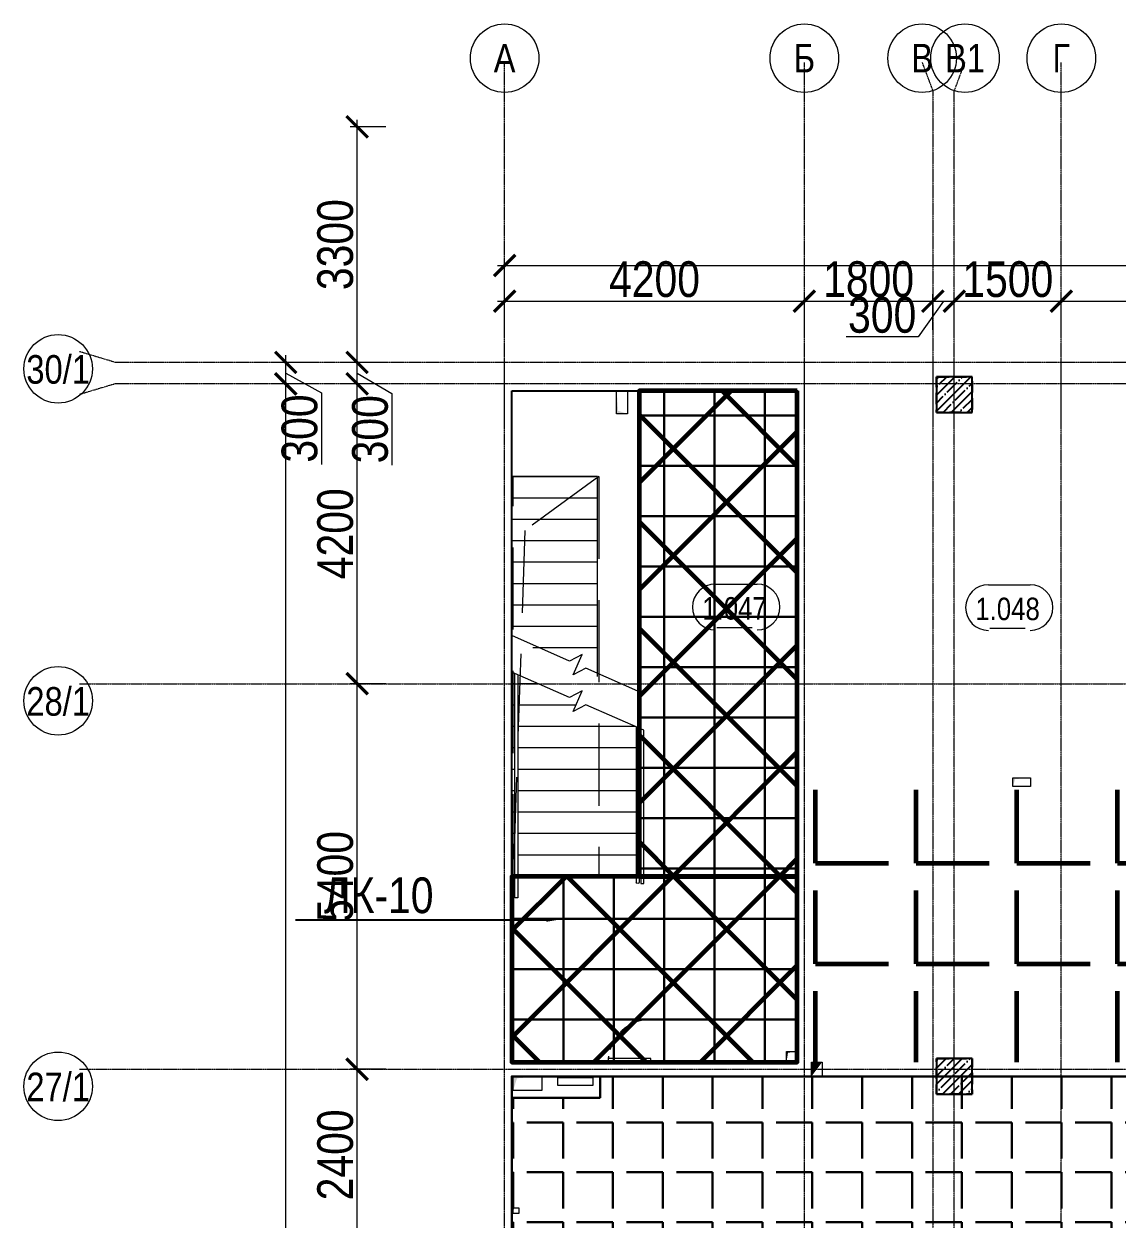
# Model space of a CAD drawing. Header units: millimetres. Extents: x -65509 to 912790, y 446 to 713294.
# Drawn here: x -6855 to 8461, y 79672 to 96413 of the extents above; entities that cross this region are included whole.
import ezdxf
from ezdxf import colors
from ezdxf.entities.mleader import LeaderData, LeaderLine
from ezdxf.enums import TextEntityAlignment as Align
from ezdxf.math import Vec2, Vec3

# ---------------------------------------------------------------- set-up
doc = ezdxf.new("R2010")
doc.units = ezdxf.units.MM
for name, pattern in [('CENTER2', [28.575, 19.05, -3.175, 3.175, -3.175]), ('DASHED', [19.05, 12.7, -6.35]), ('HIDDEN', [9.525, 6.35, -3.175]), ('HIDDEN2', [4.7625, 3.175, -1.5875])]:
    doc.linetypes.add(name, pattern=pattern)
doc.layers.get('Defpoints').update_dxf_attribs({"color": 250})
for name, color, linetype, lineweight in [('7.5) Плитка тип 6                    6 вып', 90, 'Continuous', 60), ('8.2) Изоляция пола Тип 6    6 вып', 6, 'Continuous', 60), ('9.1) Линолеум 9  9.2 Инв', 3, 'Continuous', 60), ('9.2) Юра итоговая пол плитка', 3, 'Continuous', 30), ('АР_Area', 250, 'Continuous', 5), ('АР_Двери_внутренние_антипаника', 250, 'Continuous', 0), ('АР_Колонны', 250, 'Continuous', 30), ('АР_ЛК', 250, 'Continuous', 25), ('АР_ЛК_марка', 250, 'Continuous', 5), ('АР_Отверстия', 250, 'Continuous', 9), ('АР_Стены ЖБ', 250, 'Continuous', 35), ('АР_Тонкая', 250, 'Continuous', 5), ('АР_Ф_ЛК', 250, 'Continuous', 5), ('АР_Штриховка', 250, 'Continuous', 0), ('ВК_Шахты', 250, 'Continuous', 9), ('ОВ_коллекторы', 250, 'Continuous', 25), ('ОВ_Отопление', 250, 'Continuous', 5), ('РД_Оси_100', 250, 'Continuous', 0), ('РД_Оси_размер', 250, 'Continuous', 0)]:
    doc.layers.add(name, color=color, linetype=linetype, lineweight=lineweight)
doc.layers.add('АР_Делит', color=250, linetype='Continuous', lineweight=0, plot=False)
doc.styles.add('style1', font='ARIALN.TTF')
doc.styles.add('ккк', font='isocpeur.ttf', dxfattribs={"width": 0.85, "oblique": 15})
doc.dimstyles.new('Dim100_ареал', dxfattribs={"dimscale": 100, "dimtxt": 2.5, "dimasz": 1, "dimexe": 1, "dimexo": 1, "dimgap": 0.5, "dimtad": 1, "dimzin": 12, "dimdsep": 46, "dimtxsty": 'style1', "dimblk": 'ARCHTICK', "dimcen": 1, "dimdle": 1, "dimclrd": 256, "dimclre": 256, "dimaunit": 1, "dimadec": 0, "dimazin": 3, "dimtfac": 1, "dimtmove": 1, "dimatfit": 3, "dimldrblk": 'OPEN30', "dimfxl": 4, "dimfxlon": 1, "dimtolj": 1, "dimtzin": 0, "dimlwd": 9, "dimlwe": 9, "dimarcsym": 0})
pattern_1 = [(45, (-120, -9128.87), (-112.2532, 112.2532), []), (45, (-7.75, -9128.87), (-112.2532, 112.2532), [198.4375, -39.6875, 0, -39.6875])]

# ---------------------------------------------------------------- blocks, each defined once
blk = doc.blocks.new('ЛК_4000х9200_1эт')
at = {"color": 5}
blk.add_lwpolyline([(3574, 3915), (6700, 3915), (6700, 3955), (3559, 3955)], dxfattribs=at)
at = {"layer": 'АР_Делит'}
blk.add_lwpolyline([(-400, 4000), (9000, 4000), (9000, 0), (-400, 0)], close=True, dxfattribs=at)
at = {"layer": 'АР_Тонкая'}
for points in [[(3841, 2150), (3484, 2961), (3577, 3138), (3291, 3012), (3383, 3189), (3026, 4000)], [(4352, 2150), (3995, 2961), (4088, 3138), (3802, 3012), (3894, 3189), (3537, 4000)]]:
    blk.add_lwpolyline(points, dxfattribs=at)
at = {"layer": 'АР_Ф_ЛК'}
for p, q in [((800, 2800), (800, 4000)), ((1100, 2800), (1100, 4000)), ((1400, 2800), (1400, 4000)), ((1700, 2800), (1700, 4000)), ((2000, 2800), (2000, 4000)), ((2300, 2800), (2300, 4000)), ((2600, 2800), (2600, 4000)), ((2900, 2800), (2900, 4000)), ((3200, 2800), (3200, 3705))]:
    blk.add_line(p, q, dxfattribs=at)
at = {"layer": 'АР_Ф_ЛК', "color": 5}
for p, q in [((3700, 3955), (3700, 4000)), ((3700, 3630), (3700, 3915)), ((4000, 3955), (4000, 4000)), ((4000, 3099), (4000, 3915)), ((4300, 3955), (4300, 4000)), ((4300, 2269), (4300, 3915)), ((4600, 3955), (4600, 4000)), ((4600, 2255), (4600, 3915)), ((4900, 3955), (4900, 4000)), ((4900, 2255), (4900, 3915)), ((5200, 3955), (5200, 4000)), ((5200, 2255), (5200, 3915)), ((5500, 3955), (5500, 4000)), ((5500, 2255), (5500, 3915)), ((5800, 3955), (5800, 4000)), ((5800, 2255), (5800, 3915)), ((6100, 3955), (6100, 4000)), ((6100, 2255), (6100, 3915)), ((6400, 3955), (6400, 4000)), ((6400, 2255), (6400, 3915)), ((4600, 2190), (4600, 2215)), ((4900, 2190), (4900, 2215)), ((5200, 2190), (5200, 2215)), ((5500, 2190), (5500, 2215)), ((5800, 2190), (5800, 2215)), ((6100, 2190), (6100, 2215)), ((6400, 2190), (6400, 2215))]:
    blk.add_line(p, q, dxfattribs=at)
at = {"layer": 'АР_Ф_ЛК', "color": 5, "lineweight": 9}
for p, q in [((4306, 2255), (6480, 2255)), ((4324, 2215), (6480, 2215))]:
    blk.add_line(p, q, dxfattribs=at)
at = {"layer": 'АР_Ф_ЛК'}
blk.add_lwpolyline([(3599, 2800), (800, 2800), (800, 4000), (3070, 4000)], dxfattribs=at)
for points in [[(800, 3400, 0, 150, 0), (1266, 3400, 0, 0, 0), (3334, 3400, 0, 0, 0)], [(4094, 3085, 0, 150, 0), (4561, 3085, 0, 0, 0), (6400, 3085, 0, 0, 0)]]:
    blk.add_lwpolyline(points, format="xyseb", dxfattribs=at)
at = {"layer": 'АР_Ф_ЛК', "color": 5}
blk.add_lwpolyline([(4335, 2190), (6500, 2190), (6500, 2150), (4352, 2150)], dxfattribs=at)
at = {"layer": 'АР_Ф_ЛК', "color": 5, "lineweight": 9}
blk.add_arc((6480, 2235), 20, 270, 90, dxfattribs=at)
blk = doc.blocks.new('otv')
at = {"linetype": 'Continuous'}
blk.add_lwpolyline([(0, -1), (0, 0), (1, 0), (1, -1)], close=True, dxfattribs=at)
blk.add_solid([(0, -1), (0, 0), (0.135, -0.137), (1, 0)], dxfattribs=at)
blk = doc.blocks.new('otv пунктир')
at = {"linetype": 'HIDDEN', "ltscale": 0.07}
blk.add_lwpolyline([(0, 0), (0, 1), (1, 1), (1, 0)], close=True, dxfattribs=at)
blk.add_lwpolyline([(0, 1), (0.1346, 0.1366), (1, 0)], dxfattribs=at)
blk = doc.blocks.new('otv_в_стене')
at = {"linetype": 'Continuous'}
blk.add_lwpolyline([(0, -1), (0, 0), (1, 0), (1, -1)], close=True, dxfattribs=at)
blk.add_solid([(0, -1), (0, 0), (0.5, -0.5), (1, 0)], dxfattribs=at)
blk = doc.blocks.new('A-iden')
at = {"linetype": 'Continuous', "lineweight": 5}
blk.add_circle((0, -4), 3, dxfattribs=at)
at = {"color": 0, "linetype": 'Continuous', "lineweight": 20, "style": 'ккк', "width": 0.85}
blk.add_attdef('ID', text='', height=8, dxfattribs=at).set_placement((0.31, -3.85), align=Align.MIDDLE_CENTER)
blk = doc.blocks.new('_ArchTick')
at = {"color": 0, "linetype": 'ByBlock', "const_width": 0.15}
blk.add_lwpolyline([(-0.5, -0.5), (0.5, 0.5)], dxfattribs=at)
blk = doc.blocks.new('*D87')
at = {"layer": 'Defpoints', "color": 0, "transparency": 16777216}
for p in [(1193587, 213313), (1194587, 213313), (1194587, 210913)]:
    blk.add_point(p, dxfattribs=at)
at = {"layer": 'РД_Оси_размер', "lineweight": 9, "transparency": 16777216}
for p, q in [((1193987, 213313), (1193487, 213313)), ((1193587, 210813), (1193587, 213413)), ((1193987, 210913), (1193487, 210913))]:
    blk.add_line(p, q, dxfattribs=at)
at = {"layer": 'РД_Оси_размер', "lineweight": 9, "transparency": 16777216, "xscale": 300, "yscale": 300, "zscale": 300}
for p, rotation in [((1193587, 213313), 90), ((1193587, 210913), 270)]:
    blk.add_blockref('_ArchTick', p, dxfattribs=dict(at, rotation=rotation))
at = {"layer": 'РД_Оси_размер', "color": 0, "transparency": 16777216, "insert": (1193282, 212113), "char_height": 500, "attachment_point": 5, "rotation": 90, "style": 'style1'}
blk.add_mtext('\\A1;2400', dxfattribs=at)
blk = doc.blocks.new('_Open30')
at = {"color": 0, "linetype": 'ByBlock', "lineweight": -2}
for p, q in [((-1, 0.268), (0, 0)), ((0, 0), (-1, -0.268)), ((0, 0), (-1, 0))]:
    blk.add_line(p, q, dxfattribs=at)
blk = doc.blocks.new('*D88')
at = {"layer": 'Defpoints', "color": 0, "transparency": 16777216}
for p in [(1193587, 218713), (1194587, 218713), (1194587, 213313)]:
    blk.add_point(p, dxfattribs=at)
at = {"layer": 'РД_Оси_размер', "lineweight": 9, "transparency": 16777216}
for p, q in [((1193587, 213213), (1193587, 218813)), ((1193987, 218713), (1193487, 218713)), ((1193987, 213313), (1193487, 213313))]:
    blk.add_line(p, q, dxfattribs=at)
at = {"layer": 'РД_Оси_размер', "lineweight": 9, "transparency": 16777216, "xscale": 300, "yscale": 300, "zscale": 300}
for p, rotation in [((1193587, 218713), 90), ((1193587, 213313), 270)]:
    blk.add_blockref('_ArchTick', p, dxfattribs=dict(at, rotation=rotation))
at = {"layer": 'РД_Оси_размер', "color": 0, "transparency": 16777216, "insert": (1193282, 216013), "char_height": 500, "attachment_point": 5, "rotation": 90, "style": 'style1'}
blk.add_mtext('\\A1;5400', dxfattribs=at)
blk = doc.blocks.new('*D89')
at = {"layer": 'Defpoints', "color": 0, "transparency": 16777216}
for p in [(1193587, 222913), (1194587, 222913), (1194587, 218713)]:
    blk.add_point(p, dxfattribs=at)
at = {"layer": 'РД_Оси_размер', "lineweight": 9, "transparency": 16777216}
for p, q in [((1193587, 218613), (1193587, 223013)), ((1193987, 222913), (1193487, 222913)), ((1193987, 218713), (1193487, 218713))]:
    blk.add_line(p, q, dxfattribs=at)
at = {"layer": 'РД_Оси_размер', "lineweight": 9, "transparency": 16777216, "xscale": 300, "yscale": 300, "zscale": 300}
for p, rotation in [((1193587, 222913), 90), ((1193587, 218713), 270)]:
    blk.add_blockref('_ArchTick', p, dxfattribs=dict(at, rotation=rotation))
at = {"layer": 'РД_Оси_размер', "color": 0, "transparency": 16777216, "insert": (1193282, 220813), "char_height": 500, "attachment_point": 5, "rotation": 90, "style": 'style1'}
blk.add_mtext('\\A1;4200', dxfattribs=at)
blk = doc.blocks.new('*D90')
at = {"layer": 'Defpoints', "color": 0, "transparency": 16777216}
for p in [(1193587, 223213), (1194587, 223213), (1194587, 222913)]:
    blk.add_point(p, dxfattribs=at)
at = {"layer": 'РД_Оси_размер', "lineweight": 9, "transparency": 16777216}
for p, q in [((1193987, 223213), (1193487, 223213)), ((1193587, 222813), (1193587, 223313)), ((1193587, 223063), (1194075, 222779)), ((1193987, 222913), (1193487, 222913)), ((1194075, 222779), (1194075, 221775))]:
    blk.add_line(p, q, dxfattribs=at)
at = {"layer": 'РД_Оси_размер', "lineweight": 9, "transparency": 16777216, "xscale": 300, "yscale": 300, "zscale": 300}
for p, rotation in [((1193587, 223213), 90), ((1193587, 222913), 270)]:
    blk.add_blockref('_ArchTick', p, dxfattribs=dict(at, rotation=rotation))
at = {"layer": 'РД_Оси_размер', "color": 0, "transparency": 16777216, "insert": (1193770, 222277), "char_height": 500, "attachment_point": 5, "rotation": 90, "style": 'style1'}
blk.add_mtext('\\A1;300', dxfattribs=at)
blk = doc.blocks.new('*D91')
at = {"layer": 'Defpoints', "color": 0, "transparency": 16777216}
for p in [(1193587, 226513), (1194587, 226513), (1194587, 223213)]:
    blk.add_point(p, dxfattribs=at)
at = {"layer": 'РД_Оси_размер', "lineweight": 9, "transparency": 16777216}
for p, q in [((1193987, 226513), (1193487, 226513)), ((1193587, 223113), (1193587, 226613)), ((1193987, 223213), (1193487, 223213))]:
    blk.add_line(p, q, dxfattribs=at)
at = {"layer": 'РД_Оси_размер', "lineweight": 9, "transparency": 16777216, "xscale": 300, "yscale": 300, "zscale": 300}
for p, rotation in [((1193587, 226513), 90), ((1193587, 223213), 270)]:
    blk.add_blockref('_ArchTick', p, dxfattribs=dict(at, rotation=rotation))
at = {"layer": 'РД_Оси_размер', "color": 0, "transparency": 16777216, "insert": (1193282, 224863), "char_height": 500, "attachment_point": 5, "rotation": 90, "style": 'style1'}
blk.add_mtext('\\A1;3300', dxfattribs=at)
blk = doc.blocks.new('*D94')
at = {"layer": 'Defpoints', "color": 0, "transparency": 16777216}
for p in [(1192587, 222913), (1194587, 222913), (1194587, 191113)]:
    blk.add_point(p, dxfattribs=at)
at = {"layer": 'РД_Оси_размер', "lineweight": 9, "transparency": 16777216}
for p, q in [((1192587, 191013), (1192587, 223013)), ((1192987, 222913), (1192487, 222913)), ((1192987, 191113), (1192487, 191113))]:
    blk.add_line(p, q, dxfattribs=at)
at = {"layer": 'РД_Оси_размер', "lineweight": 9, "transparency": 16777216, "xscale": 300, "yscale": 300, "zscale": 300}
for p, rotation in [((1192587, 222913), 90), ((1192587, 191113), 270)]:
    blk.add_blockref('_ArchTick', p, dxfattribs=dict(at, rotation=rotation))
at = {"layer": 'РД_Оси_размер', "color": 0, "transparency": 16777216, "insert": (1192282, 207013), "char_height": 500, "attachment_point": 5, "rotation": 90, "style": 'style1'}
blk.add_mtext('\\A1;31800', dxfattribs=at)
blk = doc.blocks.new('*D96')
at = {"layer": 'Defpoints', "color": 0, "transparency": 16777216}
for p in [(1192587, 223213), (1194587, 223213), (1194587, 222913)]:
    blk.add_point(p, dxfattribs=at)
at = {"layer": 'РД_Оси_размер', "lineweight": 9, "transparency": 16777216}
for p, q in [((1192987, 223213), (1192487, 223213)), ((1192587, 222813), (1192587, 223313)), ((1192587, 223063), (1193087, 222789)), ((1192987, 222913), (1192487, 222913)), ((1193087, 222789), (1193087, 221784))]:
    blk.add_line(p, q, dxfattribs=at)
at = {"layer": 'РД_Оси_размер', "lineweight": 9, "transparency": 16777216, "xscale": 300, "yscale": 300, "zscale": 300}
for p, rotation in [((1192587, 223213), 90), ((1192587, 222913), 270)]:
    blk.add_blockref('_ArchTick', p, dxfattribs=dict(at, rotation=rotation))
at = {"layer": 'РД_Оси_размер', "color": 0, "transparency": 16777216, "insert": (1192782, 222287), "char_height": 500, "attachment_point": 5, "rotation": 90, "style": 'style1'}
blk.add_mtext('\\A1;300', dxfattribs=at)
blk = doc.blocks.new('*D98')
at = {"layer": 'Defpoints', "color": 0, "transparency": 16777216}
for p in [(1233153, 224571), (1195653, 222571), (1233153, 222571)]:
    blk.add_point(p, dxfattribs=at)
at = {"layer": 'РД_Оси_размер', "lineweight": 9, "transparency": 16777216}
for p, q in [((1195653, 224171), (1195653, 224671)), ((1233153, 224171), (1233153, 224671)), ((1195553, 224571), (1233253, 224571))]:
    blk.add_line(p, q, dxfattribs=at)
at = {"layer": 'РД_Оси_размер', "lineweight": 9, "transparency": 16777216, "xscale": 300, "yscale": 300, "zscale": 300, "rotation": 180}
blk.add_blockref('_ArchTick', (1195653, 224571), dxfattribs=at)
at = {"layer": 'РД_Оси_размер', "lineweight": 9, "transparency": 16777216, "xscale": 300, "yscale": 300, "zscale": 300}
blk.add_blockref('_ArchTick', (1233153, 224571), dxfattribs=at)
at = {"layer": 'РД_Оси_размер', "color": 0, "transparency": 16777216, "insert": (1214403, 224876), "char_height": 500, "attachment_point": 5, "style": 'style1'}
blk.add_mtext('\\A1;37500', dxfattribs=at)
blk = doc.blocks.new('*D99')
at = {"layer": 'Defpoints', "color": 0, "transparency": 16777216}
for p in [(1199853, 224071), (1195653, 222571), (1199853, 222571)]:
    blk.add_point(p, dxfattribs=at)
at = {"layer": 'РД_Оси_размер', "lineweight": 9, "transparency": 16777216}
for p, q in [((1195653, 223671), (1195653, 224171)), ((1199853, 223671), (1199853, 224171)), ((1195553, 224071), (1199953, 224071))]:
    blk.add_line(p, q, dxfattribs=at)
at = {"layer": 'РД_Оси_размер', "lineweight": 9, "transparency": 16777216, "xscale": 300, "yscale": 300, "zscale": 300, "rotation": 180}
blk.add_blockref('_ArchTick', (1195653, 224071), dxfattribs=at)
at = {"layer": 'РД_Оси_размер', "lineweight": 9, "transparency": 16777216, "xscale": 300, "yscale": 300, "zscale": 300}
blk.add_blockref('_ArchTick', (1199853, 224071), dxfattribs=at)
at = {"layer": 'РД_Оси_размер', "color": 0, "transparency": 16777216, "insert": (1197753, 224376), "char_height": 500, "attachment_point": 5, "style": 'style1'}
blk.add_mtext('\\A1;4200', dxfattribs=at)
blk = doc.blocks.new('*D100')
at = {"layer": 'Defpoints', "color": 0, "transparency": 16777216}
for p in [(1201653, 224071), (1199853, 222571), (1201653, 222571)]:
    blk.add_point(p, dxfattribs=at)
at = {"layer": 'РД_Оси_размер', "lineweight": 9, "transparency": 16777216}
for p, q in [((1199853, 223671), (1199853, 224171)), ((1201653, 223671), (1201653, 224171)), ((1199753, 224071), (1201753, 224071))]:
    blk.add_line(p, q, dxfattribs=at)
at = {"layer": 'РД_Оси_размер', "lineweight": 9, "transparency": 16777216, "xscale": 300, "yscale": 300, "zscale": 300, "rotation": 180}
blk.add_blockref('_ArchTick', (1199853, 224071), dxfattribs=at)
at = {"layer": 'РД_Оси_размер', "lineweight": 9, "transparency": 16777216, "xscale": 300, "yscale": 300, "zscale": 300}
blk.add_blockref('_ArchTick', (1201653, 224071), dxfattribs=at)
at = {"layer": 'РД_Оси_размер', "color": 0, "transparency": 16777216, "insert": (1200753, 224376), "char_height": 500, "attachment_point": 5, "style": 'style1'}
blk.add_mtext('\\A1;1800', dxfattribs=at)
blk = doc.blocks.new('*D101')
at = {"layer": 'Defpoints', "color": 0, "transparency": 16777216}
for p in [(1201953, 224071), (1201653, 222571), (1201953, 222571)]:
    blk.add_point(p, dxfattribs=at)
at = {"layer": 'РД_Оси_размер', "lineweight": 9, "transparency": 16777216}
for p, q in [((1201653, 223671), (1201653, 224171)), ((1201953, 223671), (1201953, 224171)), ((1201803, 224071), (1201445, 223571)), ((1201553, 224071), (1202053, 224071)), ((1201445, 223571), (1200440, 223571))]:
    blk.add_line(p, q, dxfattribs=at)
at = {"layer": 'РД_Оси_размер', "lineweight": 9, "transparency": 16777216, "xscale": 300, "yscale": 300, "zscale": 300, "rotation": 180}
blk.add_blockref('_ArchTick', (1201653, 224071), dxfattribs=at)
at = {"layer": 'РД_Оси_размер', "lineweight": 9, "transparency": 16777216, "xscale": 300, "yscale": 300, "zscale": 300}
blk.add_blockref('_ArchTick', (1201953, 224071), dxfattribs=at)
at = {"layer": 'РД_Оси_размер', "color": 0, "transparency": 16777216, "insert": (1200943, 223876), "char_height": 500, "attachment_point": 5, "style": 'style1'}
blk.add_mtext('\\A1;300', dxfattribs=at)
blk = doc.blocks.new('*D102')
at = {"layer": 'Defpoints', "color": 0, "transparency": 16777216}
for p in [(1203453, 224071), (1201953, 222571), (1203453, 222571)]:
    blk.add_point(p, dxfattribs=at)
at = {"layer": 'РД_Оси_размер', "lineweight": 9, "transparency": 16777216}
for p, q in [((1201953, 223671), (1201953, 224171)), ((1203453, 223671), (1203453, 224171)), ((1201853, 224071), (1203553, 224071))]:
    blk.add_line(p, q, dxfattribs=at)
at = {"layer": 'РД_Оси_размер', "lineweight": 9, "transparency": 16777216, "xscale": 300, "yscale": 300, "zscale": 300, "rotation": 180}
blk.add_blockref('_ArchTick', (1201953, 224071), dxfattribs=at)
at = {"layer": 'РД_Оси_размер', "lineweight": 9, "transparency": 16777216, "xscale": 300, "yscale": 300, "zscale": 300}
blk.add_blockref('_ArchTick', (1203453, 224071), dxfattribs=at)
at = {"layer": 'РД_Оси_размер', "color": 0, "transparency": 16777216, "insert": (1202703, 224376), "char_height": 500, "attachment_point": 5, "style": 'style1'}
blk.add_mtext('\\A1;1500', dxfattribs=at)
blk = doc.blocks.new('*D103')
at = {"layer": 'Defpoints', "color": 0, "transparency": 16777216}
for p in [(1207053, 224071), (1203453, 222571), (1207053, 222571)]:
    blk.add_point(p, dxfattribs=at)
at = {"layer": 'РД_Оси_размер', "lineweight": 9, "transparency": 16777216}
for p, q in [((1203453, 223671), (1203453, 224171)), ((1207053, 223671), (1207053, 224171)), ((1203353, 224071), (1207153, 224071))]:
    blk.add_line(p, q, dxfattribs=at)
at = {"layer": 'РД_Оси_размер', "lineweight": 9, "transparency": 16777216, "xscale": 300, "yscale": 300, "zscale": 300, "rotation": 180}
blk.add_blockref('_ArchTick', (1203453, 224071), dxfattribs=at)
at = {"layer": 'РД_Оси_размер', "lineweight": 9, "transparency": 16777216, "xscale": 300, "yscale": 300, "zscale": 300}
blk.add_blockref('_ArchTick', (1207053, 224071), dxfattribs=at)
at = {"layer": 'РД_Оси_размер', "color": 0, "transparency": 16777216, "insert": (1205253, 224376), "char_height": 500, "attachment_point": 5, "style": 'style1'}
blk.add_mtext('\\A1;3600', dxfattribs=at)
blk = doc.blocks.new('MOK-МаркаПом_овал_ареал')
for p, q in [((-2.99, 3.76), (3.52, 3.76)), ((-2.75, -3), (2.75, -3))]:
    blk.add_line(p, q)
for centre, radius, start, end in [((-2.99, 0.21), 3.55, 90, 270), ((3.52, 0.21), 3.55, 270, 90), ((-7.41, 0), 7.16, 0, 0.001)]:
    blk.add_arc(centre, radius, start, end)
at = {"color": 0, "style": 'style1'}
blk.add_attdef('АР-ПОМЕЩЕНИЕ:НОМЕР', text='', height=3, dxfattribs=at).set_placement((0.26, 0), align=Align.MIDDLE)
blk = doc.blocks.new('оси_рен')
at = {"layer": 'РД_Оси_100', "color": 251, "linetype": 'CENTER2', "true_color": 0x636466}
for p, q in [((1195652.916, 222320.175), (1195652.916, 227414.666)), ((1199852.916, 222320.175), (1199852.916, 227414.666)), ((1195652.916, 135558.25), (1195652.916, 223268.25)), ((1199852.916, 135558.25), (1199852.916, 223268.25)), ((1189697.958, 218713.25), (1241712.916, 218713.25)), ((1189697.958, 213313.25), (1241712.916, 213313.25))]:
    blk.add_line(p, q, dxfattribs=at)
for points in [[(1201502.471, 227414.666), (1201652.916, 227014.666), (1201652.916, 222320.175)], [(1201952.916, 222320.175), (1201952.916, 227014.666), (1202102.916, 227414.666)], [(1203452.916, 222320.175), (1203452.916, 227414.666)], [(1241712.916, 223213.25), (1190197.958, 223213.25), (1189697.958, 223363.25)], [(1201652.916, 223268.25), (1201652.916, 135558.25)], [(1201952.916, 135558.25), (1201952.916, 223268.25)], [(1203452.916, 135558.25), (1203452.916, 223268.25)], [(1241712.916, 222913.25), (1190197.958, 222913.25), (1189697.958, 222763.25)]]:
    blk.add_lwpolyline(points, dxfattribs=at)
at = {"layer": 'РД_Оси_100', "color": 251, "true_color": 0x636466}
ref = blk.add_blockref('A-iden', (1195652.916, 228114.666), dxfattribs=dict(at, xscale=160, yscale=160))
ref.add_attrib('ID', 'А', dxfattribs={"layer": '0', "linetype": 'Continuous', "height": 400, "style": 'style1'}).set_placement((1195652.916, 227474.666), align=Align.MIDDLE)
ref = blk.add_blockref('A-iden', (1199852.916, 228114.666), dxfattribs=dict(at, xscale=160, yscale=160))
ref.add_attrib('ID', 'Б', dxfattribs={"layer": '0', "linetype": 'Continuous', "height": 400, "style": 'style1'}).set_placement((1199852.916, 227474.666), align=Align.MIDDLE)
ref = blk.add_blockref('A-iden', (1201502.916, 228114.665), dxfattribs=dict(at, xscale=160, yscale=160))
ref.add_attrib('ID', 'В', dxfattribs={"layer": '0', "linetype": 'Continuous', "height": 400, "style": 'style1'}).set_placement((1201502.916, 227474.665), align=Align.MIDDLE)
ref = blk.add_blockref('A-iden', (1202102.916, 228114.666), dxfattribs=dict(at, xscale=160, yscale=160))
ref.add_attrib('ID', 'В1', dxfattribs={"layer": '0', "linetype": 'Continuous', "height": 400, "style": 'style1'}).set_placement((1202102.916, 227474.666), align=Align.MIDDLE)
ref = blk.add_blockref('A-iden', (1203452.916, 228114.666), dxfattribs=dict(at, xscale=160, yscale=160))
ref.add_attrib('ID', 'Г', dxfattribs={"layer": '0', "linetype": 'Continuous', "height": 400, "style": 'style1'}).set_placement((1203452.916, 227474.666), align=Align.MIDDLE)
ref = blk.add_blockref('A-iden', (1189397.958, 223763.25), dxfattribs=dict(at, xscale=160, yscale=160))
ref.add_attrib('ID', '30/1', dxfattribs={"layer": '0', "linetype": 'Continuous', "height": 400, "style": 'style1'}).set_placement((1189397.958, 223123.25), align=Align.MIDDLE)
ref = blk.add_blockref('A-iden', (1189397.958, 219113.25), dxfattribs=dict(at, xscale=160, yscale=160))
ref.add_attrib('ID', '28/1', dxfattribs={"layer": '0', "linetype": 'Continuous', "height": 400, "style": 'style1'}).set_placement((1189397.958, 218473.25), align=Align.MIDDLE)
ref = blk.add_blockref('A-iden', (1189397.958, 213713.25), dxfattribs=dict(at, xscale=160, yscale=160))
ref.add_attrib('ID', '27/1', dxfattribs={"layer": '0', "linetype": 'Continuous', "height": 400, "style": 'style1'}).set_placement((1189397.958, 213073.25), align=Align.MIDDLE)
at = {"layer": 'РД_Оси_размер', "color": 251, "true_color": 0x636466}
for base, p1, p2, picture, middle in [((1193587.313, 226513.25), (1194587.313, 223213.25), (1194587.313, 226513.25), '*D91', (1193282.026, 224863.25)), ((1192587.313, 222913.25), (1194587.313, 191113.25), (1194587.313, 222913.25), '*D94', (1192282.026, 207013.25)), ((1193587.313, 222913.25), (1194587.313, 218713.25), (1194587.313, 222913.25), '*D89', (1193282.026, 220813.25)), ((1193587.313, 218713.25), (1194587.313, 213313.25), (1194587.313, 218713.25), '*D88', (1193282.026, 216013.25)), ((1193587.313, 213313.25), (1194587.313, 210913.25), (1194587.313, 213313.25), '*D87', (1193282.026, 212113.25))]:
    dim = blk.add_linear_dim(base=base, p1=p1, p2=p2, angle=90, dimstyle='Dim100_ареал', override={"dimtxt": 5, "dimasz": 3}, dxfattribs=at)
    dim.commit()
    dim.dimension.update_dxf_attribs({"geometry": picture, "text_midpoint": middle})
for base, p1, p2, picture, middle in [((1233152.916, 224571.073), (1195652.916, 222571.073), (1233152.916, 222571.073), '*D98', (1214402.916, 224876.359)), ((1199852.916, 224071.073), (1195652.916, 222571.073), (1199852.916, 222571.073), '*D99', (1197752.916, 224376.359)), ((1201652.916, 224071.073), (1199852.916, 222571.073), (1201652.916, 222571.073), '*D100', (1200752.916, 224376.359)), ((1203452.916, 224071.073), (1201952.916, 222571.073), (1203452.916, 222571.073), '*D102', (1202702.916, 224376.359)), ((1207052.916, 224071.073), (1203452.916, 222571.073), (1207052.916, 222571.073), '*D103', (1205252.916, 224376.359))]:
    dim = blk.add_linear_dim(base=base, p1=p1, p2=p2, dimstyle='Dim100_ареал', override={"dimtxt": 5, "dimasz": 3}, dxfattribs=at)
    dim.commit()
    dim.dimension.update_dxf_attribs({"geometry": picture, "text_midpoint": middle})
dim = blk.add_linear_dim(base=(1201952.916, 224071.073), p1=(1201652.916, 222571.073), p2=(1201952.916, 222571.073), dimstyle='Dim100_ареал', override={"dimtxt": 5, "dimasz": 3}, dxfattribs=at)
dim.commit()
dim.dimension.update_dxf_attribs({"geometry": '*D101', "text_midpoint": (1201394.994, 223571.073), "dimtype": 160})
for base, picture, middle in [((1192587.313, 223213.25), '*D96', (1193087.313, 222738.968)), ((1193587.313, 223213.25), '*D90', (1194075.074, 222729.483))]:
    dim = blk.add_linear_dim(base=base, p1=(1194587.313, 222913.25), p2=(1194587.313, 223213.25), angle=90, dimstyle='Dim100_ареал', override={"dimtxt": 5, "dimasz": 3}, dxfattribs=at)
    dim.commit()
    dim.dimension.update_dxf_attribs({"geometry": picture, "text_midpoint": middle, "dimtype": 160})

msp = doc.modelspace()

# ---------------------------------------------------------------- hatches: boundary and pattern name
at = {"layer": '7.5) Плитка тип 6                    6 вып', "lineweight": 30}
h = msp.add_hatch(dxfattribs=at)
h.set_pattern_fill('ANGLE', color=256, scale=100, angle=180)
h.set_pattern_definition([(180, (0, 0), (-9e-14, -698.5), [508, -190.5]), (270, (0, 0), (698.5, -1e-13), [508, -190.5])])
h.paths.add_polyline_path([(27480, 81671.13), (12730, 81671.13), (1218.836, 81671.13), (1218.836, 81371.13), (-20, 81371.13), (-20, 79458.543), (12730, 79458.543), (12730, 79571.13), (13500, 79571.13), (13500, 76821.13), (16680, 76821.13), (16680, 77021.13), (17980, 77021.13), (17980, 78271.13), (24280, 78271.13), (24280, 77021.13), (27150.553, 77021.13), (27150.553, 78271.186), (27480, 78271.186)])
at = {"layer": '8.2) Изоляция пола Тип 6    6 вып'}
h = msp.add_hatch(dxfattribs=at)
h.set_pattern_fill('ANSI37', color=256, scale=333)
h.paths.add_polyline_path([(3980, 91271.13), (1765, 91271.13), (1765, 84471.13), (3980, 84471.13)])
h.paths.add_polyline_path([(28282.77, 84453.655), (25980.001, 84453.655), (25980.001, 91271.13), (28282.77, 91271.13)])
h.paths.add_polyline_path([(28282.77, 84453.655), (24282.77, 84453.655), (24280, 81871.13), (28280, 81871.13)])
h.paths.add_polyline_path([(3980, 84472.37), (-20, 84472.37), (-20, 81871.13), (3980, 81871.13)])
at = {"layer": '9.1) Линолеум 9  9.2 Инв'}
h = msp.add_hatch(dxfattribs=at)
h.set_pattern_fill('ANGLE', color=256, scale=202)
h.set_pattern_definition([(0, (0, 0), (0, 1410.97), [1026.16, -384.81]), (90, (0, 0), (-1410.97, 9e-14), [1026.16, -384.81])])
h.paths.add_polyline_path([(17980, 90971.13), (17930, 90971.13), (17930, 91271.13), (17530, 91271.13), (15130, 91271.13), (14230, 91271.13), (12730, 91271.13), (12730, 90971.13), (12230, 90971.13), (12230, 91271.13), (11830, 91271.13), (9430, 91271.13), (8980, 91271.13), (8980, 85871.13), (4180, 85871.13), (4180, 81871.13), (5930, 81871.13), (5930, 81921.13), (6430, 81921.13), (6430, 81871.13), (12230, 81871.13), (12230, 81921.13), (12730, 81921.13), (12730, 81871.13), (14230, 81871.13), (17130, 81871.13), (17930, 81871.13), (17930, 81921.13), (17980, 81921.13)])
h.paths.add_polyline_path([(7250, 85851.13), (7250, 85731.13), (7000, 85731.13), (7000, 85851.13)], flags=16)
at = {"layer": '9.2) Юра итоговая пол плитка'}
h = msp.add_hatch(dxfattribs=at)
h.set_pattern_fill('ANSI37', color=256, scale=222, angle=45)
h.paths.add_polyline_path([(3980, 91271.13), (1765, 91271.13), (1765, 84471.13), (3980, 84471.13)])
h.paths.add_polyline_path([(28282.77, 84453.655), (25980.001, 84453.655), (25980.001, 91271.13), (28282.77, 91271.13)])
h.paths.add_polyline_path([(28282.77, 84453.655), (24282.77, 84453.655), (24280, 81871.13), (28280, 81871.13)])
h.paths.add_polyline_path([(3980, 84472.37), (-20, 84472.37), (-20, 81871.13), (3980, 81871.13)])
at = {"layer": 'АР_Штриховка', "linetype": 'Continuous', "lineweight": 25}
h = msp.add_hatch(dxfattribs=at)
h.set_pattern_fill('ANSI35', color=256, scale=25, style=0)
h.set_pattern_definition(pattern_1)
h.paths.add_polyline_path([(5930, 90971.13), (6430, 90971.13), (6430, 91471.13), (5930, 91471.13)], flags=0)
h = msp.add_hatch(dxfattribs=at)
h.set_pattern_fill('ANSI35', color=256, scale=25, style=0)
h.set_pattern_definition(pattern_1)
h.paths.add_polyline_path([(5930, 81421.13), (6430, 81421.13), (6430, 81921.13), (5930, 81921.13)], flags=0)

# ---------------------------------------------------------------- linework, layer by layer
at = {"layer": '7.5) Плитка тип 6                    6 вып', "lineweight": 30}
msp.add_lwpolyline([(12730, 81671.13), (-20, 81671.13), (-20, 79458.543), (12730, 79458.543), (12730, 79571.13)], dxfattribs=at)
msp.add_lwpolyline([(1218.836, 81371.13), (-20, 81371.13), (-20, 81671.13), (1218.836, 81671.13)], close=True, dxfattribs=at)
at = {"layer": '8.2) Изоляция пола Тип 6    6 вып'}
for points in [[(3980, 91271.13), (1765, 91271.13), (1765, 84471.13), (3980, 84471.13)], [(3980, 84472.37), (-20, 84472.37), (-20, 81871.13), (3980, 81871.13)]]:
    msp.add_lwpolyline(points, close=True, dxfattribs=at)
at = {"layer": 'АР_Двери_внутренние_антипаника', "color": 18, "linetype": 'DASHED', "lineweight": 0, "ltscale": 15, "true_color": 0x000000}
msp.add_lwpolyline([(1330.009, 81874.464, -0.411214636), (1930, 82471.13)], format="xyb", dxfattribs=at)
at = {"layer": 'АР_Двери_внутренние_антипаника', "color": 18, "lineweight": 0, "ltscale": 2, "true_color": 0x000000}
msp.add_lwpolyline([(1929.991, 81921.13), (1329.991, 81921.023), (1330, 81871.023), (1930, 81871.13)], close=True, dxfattribs=at)
at = {"layer": 'АР_Колонны', "linetype": 'HIDDEN2', "lineweight": 25}
for p, q in [((5930, 91471.13), (6430, 91471.13)), ((5930, 90971.13), (5930, 91471.13)), ((6430, 91471.13), (6430, 90971.13)), ((6430, 90971.13), (5930, 90971.13)), ((5930, 81921.13), (6430, 81921.13)), ((5930, 81421.13), (5930, 81921.13)), ((6430, 81921.13), (6430, 81421.13)), ((6430, 81421.13), (5930, 81421.13))]:
    msp.add_line(p, q, dxfattribs=at)
at = {"layer": 'АР_Колонны', "linetype": 'Continuous', "lineweight": 25}
for p, q in [((6430, 91471.13), (5930, 91471.13)), ((5930, 91471.13), (5930, 90971.13)), ((6430, 90971.13), (6430, 91471.13)), ((5930, 90971.13), (6430, 90971.13)), ((6430, 81921.13), (5930, 81921.13)), ((5930, 81921.13), (5930, 81421.13)), ((6430, 81421.13), (6430, 81921.13)), ((5930, 81421.13), (6430, 81421.13))]:
    msp.add_line(p, q, dxfattribs=at)
at = {"layer": 'АР_ЛК', "color": 18, "true_color": 0x000000}
msp.add_lwpolyline([(-20, 91271.13), (3982.082, 91271.13), (3982.082, 81871.13), (-20, 81871.13)], close=True, dxfattribs=at)
at = {"layer": 'АР_Стены ЖБ', "linetype": 'Continuous', "lineweight": 25}
for p, q in [((6430, 91471.13), (5930, 91471.13)), ((5930, 91471.13), (5930, 90971.13)), ((6430, 90971.13), (6430, 91471.13)), ((5930, 90971.13), (6430, 90971.13)), ((6430, 81921.13), (5930, 81921.13)), ((5930, 81921.13), (5930, 81421.13)), ((6430, 81421.13), (6430, 81921.13)), ((5930, 81421.13), (6430, 81421.13))]:
    msp.add_line(p, q, dxfattribs=at)
at = {"layer": 'ОВ_коллекторы', "color": 18, "lineweight": 0, "true_color": 0x000000}
msp.add_lwpolyline([(618.836, 81547.972), (1118.836, 81547.972), (1118.836, 81647.972), (618.836, 81647.972)], close=True, dxfattribs=at)

# ---------------------------------------------------------------- block references
msp.add_blockref('оси_рен', (-1195772.915, -131542.119))
at = {"layer": 'АР_Area', "color": 18, "linetype": 'Continuous', "lineweight": 5, "true_color": 0x000000}
ref = msp.add_blockref('MOK-МаркаПом_овал_ареал', (3101.404, 88226.204), dxfattribs=dict(at, xscale=90, yscale=90, zscale=100))
ref.add_attrib('АР-ПОМЕЩЕНИЕ:НОМЕР', '1.047', dxfattribs={"layer": '0', "color": 0, "height": 315, "style": 'style1'}).set_placement((3101.404, 88226.204), align=Align.MIDDLE)
ref = msp.add_blockref('MOK-МаркаПом_овал_ареал', (6927.034, 88218.499), dxfattribs=dict(at, xscale=90, yscale=90, zscale=100))
ref.add_attrib('АР-ПОМЕЩЕНИЕ:НОМЕР', '1.048', dxfattribs={"layer": '0', "color": 0, "height": 315, "style": 'style1'}).set_placement((6927.034, 88218.499), align=Align.MIDDLE)
at = {"layer": 'АР_Отверстия', "color": 18, "true_color": 0x000000, "xscale": 5600, "yscale": 1200, "rotation": 270}
msp.add_blockref('otv пунктир', (0, 90071.13), dxfattribs=at)
at = {"layer": 'АР_Ф_ЛК', "color": 18, "true_color": 0x000000, "xscale": -1, "rotation": 90}
msp.add_blockref('ЛК_4000х9200_1эт', (3980, 90871.13), dxfattribs=at)
at = {"layer": 'ВК_Шахты', "color": 18, "true_color": 0x000000}
for p, xscale, yscale in [((7000, 85851.13), 250, 120), ((3830, 82021.13), 150, 150), ((-0.065, 79828.638), 80, 80)]:
    msp.add_blockref('otv', p, dxfattribs=dict(at, xscale=xscale, yscale=yscale))
at = {"layer": 'ОВ_Отопление', "color": 18, "true_color": 0x000000, "xscale": 320, "yscale": 150, "rotation": 90}
msp.add_blockref('otv', (1450, 90951.129), dxfattribs=at)
at = {"layer": 'ОВ_Отопление', "color": 18, "true_color": 0x000000, "yscale": 200}
for name, p, xscale in [('otv_в_стене', (4180, 81871.13), 150), ('otv', (0, 81671.13), 400)]:
    msp.add_blockref(name, p, dxfattribs=dict(at, xscale=xscale))

# ---------------------------------------------------------------- leaders
at = {"layer": 'АР_ЛК_марка', "color": 18, "true_color": 0x000000}
ml = msp.add_multileader_mtext('Standard', dxfattribs=at)
ml.set_content('ЛК-10', color=(0, 0, 0), style='style1')
ml.set_leader_properties()
ml.build(insert=Vec2(0, 0))
ml.multileader.update_dxf_attribs({"text_left_attachment_type": 6, "text_right_attachment_type": 6, "dogleg_length": 3, "arrow_head_size": 150, "scale": 100})
ctx = ml.context
ctx.base_point, ctx.scale, ctx.char_height, ctx.arrow_head_size, ctx.landing_gap_size, ctx.plane_origin = Vec3(-2619.752, 83857.13), 100, 500, 150, 0, Vec3(-15035.816, 74511.63)
ctx.left_attachment, ctx.right_attachment, ctx.text_align_type = 6, 6, 2
notes = []
notes.append((ctx, [(0, (1, 1, 0), (-803, 83857.13), (-1, 0), 313, [(1, [(612.712, 83861.13)], 0, [])])]))
ctx.mtext.insert, ctx.mtext.alignment, ctx.mtext.flow_direction = Vec3(-1116, 84457.13), 3, 5
for ctx, leaders in notes:
    for number, flags, end, landing, length, lines in leaders:
        leader = LeaderData()
        leader.index, (leader.has_last_leader_line, leader.has_dogleg_vector, leader.attachment_direction) = number, flags
        leader.last_leader_point, leader.dogleg_vector, leader.dogleg_length = Vec3(end), Vec3(landing), length
        for number, points, colour, breaks in lines:
            line = LeaderLine()
            line.index, line.vertices, line.color, line.breaks = number, Vec3.list(points), colors.encode_raw_color(colour), breaks
            leader.lines.append(line)
        ctx.leaders.append(leader)

doc.saveas('drawing.dxf')
